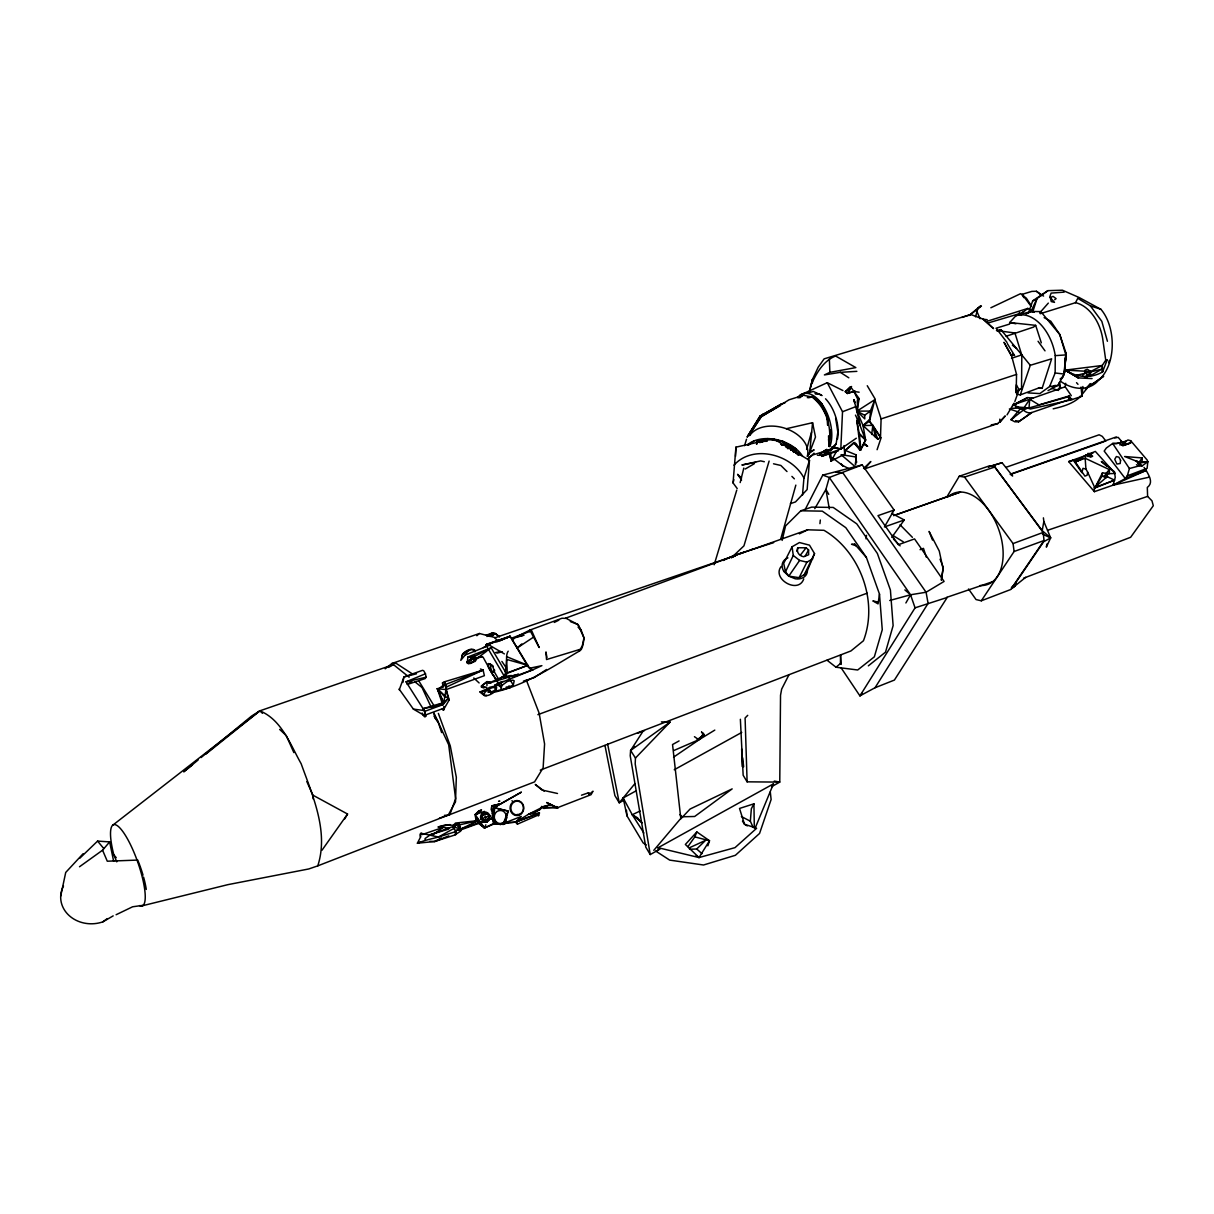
<?xml version="1.0" encoding="UTF-8"?>
<svg xmlns="http://www.w3.org/2000/svg" width="1214" height="1214" viewBox="0 0 1214 1214"><rect width="100%" height="100%" fill="white"/><g stroke="black" fill="none" stroke-linecap="round" stroke-linejoin="round"><path stroke-width="1.5" d="M473.551 649.475L474.993 651.797L474.932 650.218L471.108 649.566L465.114 652.328L462.762 654.437L460.789 660.355L465.159 655.029L486.693 646.394L486.101 644.68L486.966 644.148L510.108 636.166L500.077 640.719M1135.651 460.637L1138.353 463.187L1142.04 461.851L1142.237 457.936L1124.619 456.51L1139.643 462.443L1139.627 465.781L1129.415 468.513L1127.427 475.478L1125.317 478.589L1113.056 485.175L1094.391 491.67L1068.684 461.608L1093.207 452.822M789.221 447.905L789.221 447.936A4.173 2.898 44.7 0 0 789.161 448.391L789.161 448.376A4.264 2.959 44.4 0 1 789.221 447.936L789.373 447.389A4.765 3.308 44.7 0 1 789.51 447.071L791.695 447.587L790.921 450.197A2.079 1.396 49.6 0 0 791.391 449.893L791.649 449.423M1027.924 392.896L1039.867 393.579L1049.624 386.522L1055.148 372.986L1055.254 355.641A40.745 26.086 73.3 0 0 1015.921 315.716L1009.699 322.545L1009.562 324.077L996.011 328.25M795.747 452.169L795.716 451.805A3.885 2.367 61.1 0 0 795.868 451.441L795.14 449.65L793.819 449.878A4.765 3.05 56 0 0 793.683 450.182L793.592 450.455M1018.227 390.089L1021.535 388.829L1021.824 354.898L1000.913 329.647L997.498 330.709M840.422 663.542L840.528 655.014L841.181 664.377L840.422 663.542L836.006 667.23L827.053 660.219M1046.908 544.039L1046.347 547.15L1050.641 537.878L1043.843 521.459L1043.403 517.847M493.764 819.951L493.703 823.471L500.745 824.458L521.276 816.43L515.48 822.166L503.415 823.32L508.12 811.073L493.992 807.629L493.051 816.187L493.703 823.471L500.745 824.458M493.886 812.91L493.992 807.629L521.261 792.211L493.992 807.629L494.068 813.001M793.668 450.227L793.531 450.743A4.173 2.671 56.3 0 0 793.47 451.183L793.728 452.352M1011.232 355.414L1004.008 342.302L1011.657 356.081L1016.543 374.398L1016.164 392.699L1019.047 389.77L1016.361 384.762L1016.164 392.699L1019.047 389.77L1014.858 401.5M485.251 651.22L491.427 647.745L467.921 656.971L467.208 662.89L468.301 663.679L472.064 662.692M863.791 443.656L867.524 446.206L863.473 444.172L865.597 439.999L863.048 425.553L869.421 421.304L874.839 399.664L870.377 411.076L864.671 415.234L864.793 418.906L856.947 411.136L874.839 399.664L881.106 418.921L880.499 437.237L877.798 439.271L863.048 425.553L856.947 411.136C858.92 407.418 855.339 398.253 859.163 398.617L850.544 386.75L845.263 391.667L847.357 393.503L854.853 391.181M786.611 447.162L786.778 446.084M812.363 383.108L812.5 379.345L818.221 367.174L824.154 358.843L970.881 314.517L983.719 319.373L993.553 328.615L983.006 319.252L987.194 319.692M643.329 730.737L630.612 750.464L635.453 758.037L635.195 763.925L650.234 854.565L660.067 849.056M735.547 456.297L735.927 447.162L773.53 438.785L809.48 460.379L807.143 489.546L795.489 501.928L790.39 503.643M486.92 685.591L487.087 681.828L490.744 682.996M789.51 448.649L789.692 447.632M838.388 450.834L821.559 456.373L840.816 448.922L842.516 411.728L827.25 382.698L800.269 395.051M1125.757 441.365L1127.927 439.969L1130.704 440.712L1130.598 442.958L1122.813 445.842L1119.399 443.11L1112.661 443.474L1106.333 448.042L1104.194 451.077L1125.317 478.589L1146.168 470.425C1148.99 475.66 1153.725 482.671 1147.306 487.451L1147.609 496.389L1151.98 500.836L1153.3 505.722L1130.644 537.286L1023.584 578.198M455.887 831.575L455.736 834.701L434.764 841.499L417.388 843.214L420.53 837.099L420.818 833.199L438.436 837.038L455.887 831.575L452.792 826.613L430.621 834.61L425.067 838.54L425.143 840.422L417.388 843.214L420.302 842.106M737.217 488.559L733.059 482.944L735.927 447.162M850.544 386.75L845.9 391.561L847.357 393.503L851.53 386.477L847.994 393.184L845.263 391.667L846.477 391.333M1065.938 352.94L1064.617 372.121L1065.938 352.94L1059.776 334.503L1050.763 321.224L1044.146 317.658M422.168 713.043L424.354 716.609A4.34 1.502 69.8 0 0 425.613 716.214L424.779 711.343L422.912 708.733L443.778 702.572L448.163 698.369L444.445 681.813L483.096 670.082L484.386 675.682L446.175 689.582L437.359 688.733L441.957 702.572L443.778 702.572L446.449 687.018L444.445 681.813L442.533 682.784L443.11 686.836L437.359 688.733L442.822 701.206M1094.391 491.67L1094.3 487.785L1107.426 476.419L1106.06 473.399L1102.479 472.807L1101.978 476.085L1106.212 477.663L1107.426 476.419L1105.074 475.676L1109.277 473.642L1109.52 469.666L1085.179 458.27L1075.225 461.836L1084.921 476.131L1087.137 475.266L1087.638 472.14L1085.908 469.014L1085.179 458.27L1086.515 454.673L1090.521 457.223L1092.676 456.252L1090.035 453.566L1087.714 453.459M508.196 651.205C503.279 657.593 511.959 678.247 502.338 677.033L488.498 683.285L518.606 674.225L505.13 677.503M791.422 448.406L790.891 449.802L791.346 449.15M817.356 455.174A32.065 17.512 72.6 0 0 827.978 450.288L813.077 454.855L809.237 457.101L807.644 459.62M1064.617 372.121L1065.862 354.913L1059.776 334.503L1040.777 311.588L1031.02 311.467L1015.921 315.716M634.649 746.534L630.612 750.464L630.218 755.745L645.772 847.114L650.234 854.565M856.219 454.916L855.491 464.552L856.219 454.916L845.232 450.379L844.732 454.082L831.15 461.077L828.889 452.731M753.014 827.113L750.343 821.21L751.345 808.736L753.924 803.82L739.523 808.448L744.486 824.23L747.308 825.899M1048.016 390.635L1057.834 385.415L1064.283 374.064L1065.862 354.913L1055.254 355.641M802.469 495.251L803.941 478.043L809.48 460.379M1015.344 406.796L1029.002 407.95L1029.745 399.239L1065.179 386.78L1065.71 383.305M1082.873 386.507L1082.008 396.28L1070.702 399.998L1030.474 408.997L1027.651 408.056L1023.372 410.089L1013.584 404.626L1027.514 397.6L1033.038 398.04M1087.425 376.568L1090.46 374.428L1090.718 371.514L1102.251 365.49L1105.742 360.209L1107.274 359.708L1102.524 371.939C1090.491 378.965 1076.499 377.357 1065.042 370.027L1078.457 377.903L1092.069 378.586M492.186 813.41L493.582 816.688L491.442 810.072L491.746 805.884L500.472 803.82L491.746 805.884M795.291 452.2L795.58 451.304M491.412 809.647L491.64 807.158M461.472 829.663L493.476 817.948L455.629 830.664L455.25 834.64L460.652 831.165L461.32 829.435L458.027 829.784M812.561 422.7L809.768 452.109L807.416 456.403L810.026 452.655L814.139 449.817L809.768 452.109L815.489 437.04L812.561 422.7L786.353 428.724M797.75 547.742L797.446 550.822A6.267 4.75 27.5 0 0 803.729 556.756L808.63 554.737L808.57 549.927L806.111 547.802L797.75 547.742L796.87 551.293M1064.056 373.032L1065.862 354.913M499.242 679.127L505.115 674.969L506.678 659.43L527.787 665.318L530.67 669.718L532.84 669.794L541.884 665.651L529.774 668.201L528.5 667.321L511.291 638.321M760.268 442.382L762.999 441.805A1.821 1.168 -23.5 0 0 762.908 441.486L761.39 441.077L759.903 442.488M819.936 523.659L820.315 520.017M494.219 812.894L494.614 809.207A4.659 1.76 70.1 0 0 493.021 809.161M1018.546 421.835L1031.779 412.532A9.181 7.178 53.6 0 1 1023.827 410.469L1020.913 408.071L1010.974 419.71L1014.737 421.774L1018.546 421.835L1031.779 412.532L1069.686 399.452C1072.478 400.332 1068.745 394.019 1068.715 396.674L1069.686 399.452L1070.824 399.33L1068.715 396.674L1029.002 407.95M1102.251 365.49L1102.524 371.939L1102.251 365.49L1065.239 370.118L1078.457 377.903L1076.636 375.323L1101.826 369.162L1089.641 376.234M869.421 421.304L869.649 419.346L863.048 425.553L872.851 425.355L880.499 437.237L869.421 421.304L872.851 425.355L877.798 439.271M871.667 434.475L872.851 425.355L875.415 437.07M830.664 432.305L828.934 444.749L828.57 439.407M1060.793 381.469A36.693 28.119 53.2 0 0 1098.397 380.422C1116.637 364.853 1116.212 327.127 1100.916 309.297L1079.216 297.551L1062.402 290.207L1047.894 290.647L1032.704 300.829L1028.304 313.349M866.007 538.849L866.508 535.344M529.774 668.201L532.84 669.794L495.221 684.939L495.145 690.402A7.815 3.096 -30.2 0 0 495.069 686.092L495.221 684.939L503.112 681.388M834.913 445.933A30.396 16.693 72.6 0 1 831.575 449.62L824.306 451.229L825.338 453.338L831.575 449.62L836.143 443.99L837.842 432.108L835.642 418.208M941.427 579.731L943.05 568.774L939.272 551.05L929.089 531.413L932.519 540.078M941.351 580.231L943.263 567.287L940.061 559.168M788.675 447.071L787.856 445.508M788.098 448.163L788.69 446.388M498.59 801.21C498.802 801.437 500.866 800.906 499.258 801.179M864.671 415.234L856.947 411.136L859.163 398.617M1016.179 582.766L1014.95 586.165L1011.702 588.532L1043.615 541.778L1050.641 537.878L1042.204 530.655L1043.843 521.459M854.944 442.366L845.232 450.379L853.73 442.609L860.392 450.197L865.597 439.999L859.33 433.413L860.938 449.817M402.881 682.465L403.943 676.972L422.533 670.325L423.716 670.781L425.461 673.77L426.084 677.215L425.173 678.58L407.479 684.393M506.799 817.75L503.415 823.32L505.798 820.922L508.12 811.073L493.992 807.629M60.7 896.099L65.723 872.441L83.098 853.73M494.811 820.072L493.703 823.471L492.489 818.767L493.279 814.943M789.13 448.027L789.358 447.45A4.598 3.187 44.6 0 1 789.555 447.01A2.276 1.578 44.7 0 1 789.798 446.706L791.832 448.725A3.87 2.595 50.4 0 0 791.847 448.421L790.967 446.737M793.425 450.773L793.425 450.804A4.279 2.747 56 0 0 793.364 451.244L793.47 452.078M759.236 442.457C757.141 440.591 759.053 442.594 758.735 441.486M870.028 417.646L870.377 411.076L856.947 411.136M442.533 682.784L443.11 686.836L444.476 684.438L446.449 687.018L483.096 670.082L480.425 668.975M793.956 450.455L793.956 452.154M793.789 450.743L793.759 452.397M877.631 602.023L872.866 600.9L878.056 603.889L879.482 594.071L866.371 557.393L845.809 527.68L822.303 511.155L800.845 510.775L785.564 525.935L782.12 540.427M859.33 433.413L858.601 434.354L860.392 450.197L864.216 443.413L867.524 446.206M789.024 447.192L788.023 448.573M809.677 391.014L812.5 379.345L809.207 391.985M733.059 482.944L733.878 479.667M740.176 482.58L743.818 468.073M811.559 431.941L806.597 449.468M505.115 674.969L505.965 675.773L505.813 673.36L527.787 665.318L510.108 636.166M1120.036 445.128L1121.008 441.41L1125.484 444.187L1130.598 442.958L1124.149 445.189L1121.008 441.41M1149.4 477.132L1113.056 485.175L1115.241 477.406L1114.482 471.76L1101.341 461.457L1106.864 466.267M142.569 905.72L227.928 884.642L308.735 868.966L317.764 865.87C328.948 831.651 312.651 795.762 301.148 763.712C290.298 744.561 281.785 719.872 259.857 710.843L251.647 716.017L201.038 757.597M975.555 316.793L978.029 307.84L981.428 306.156M780.602 539.441L795.838 485.114M797.795 454.749L798.084 452.276L795.656 453.308M800.102 455.007L799.176 453.52L798.357 454.84L799.176 453.52M797.613 452.837L796.263 453.444L797.613 452.837L797.234 454.188M797.477 454.431L798.038 452.23L795.777 453.232M791.801 449.954L793.197 450.789L791.892 449.878M781.33 444.309L782.924 444.885M756.534 444.248L757.475 441.077M756.792 444.051L757.035 443.231M757.733 440.879L757.354 442.473L758.507 441.79M769.115 461.062L743.954 545.845L733.909 555.405L723.149 560.489M744.561 445.675L746.519 439.21M714.166 564.753L736.761 490.092M788.038 445.234L789.07 446.752A3.87 2.701 43.2 0 1 789.024 447.147L788.281 445.234L786.581 445.553A4.628 3.323 36.1 0 0 786.384 445.963L786.293 446.373A4.188 3.005 36.6 0 0 786.247 446.858L786.262 447.222M787.78 445.007L786.869 445.204A2.352 1.684 36.5 0 0 786.626 445.492A4.598 3.308 35.8 0 0 786.444 445.857L786.232 446.479A4.279 3.081 35.6 0 0 786.156 446.934M1026.088 314.016L1031.02 311.467L1032.704 312.165L1036.999 298.568L1047.894 290.647M446.57 697.397L437.359 688.733L443.778 702.572L443.14 704.56L424.779 711.343M488.347 814.397L489.758 815.474L483.764 812.394L480.79 818.934L484.614 820.907L486.89 822.015L489.864 815.505L486.784 822.015L485.175 819.738M483.248 819.996L481.533 818.813L483.764 812.394L480.896 818.934L483.764 812.394L489.758 815.474M707.868 845.824L709.507 840.725L696.851 831.939L685.364 844.458L699.021 857.554L735.001 847.645L756.626 828.282L744.486 824.23L742.467 821.134M791.725 449.15L791.3 449.969M1038.547 387.767L1042.128 388.328L1051.628 358.813L1030.291 365.293L1020.276 394.914L1016.679 394.14M783.849 571.43L788.781 576.134L799.116 577.667L804.26 574.692L814.533 553.599L809.495 545.162L799.449 542.537L792.074 546.77L783.683 563.326L785.504 571.824L788.781 576.134L795.246 578.79A13.263 10.122 27.6 0 0 807.431 570.443L814.533 553.599M759.994 442.488L760.025 442.427A1.654 1.002 -29.2 0 1 760.374 441.881C765.139 440.227 758.295 443.171 761.694 441.274M788.888 447.693L788.584 448.239A2.079 1.457 42 0 1 788.296 448.482L787.704 448.573M877.085 449.711L881.136 437.708M1108.579 362.667L1109.399 360.361M513.279 685.091L514.19 680.842L512.809 680.128L507.361 681.449L502.05 685.318L500.881 688.824L502.126 689.81L513.279 685.091L508.909 677.822M999.82 419.134L999.987 422.26L1000.503 420.833M317.764 865.87L449.878 814.488L455.614 798.751L448.679 744.789L433.777 712.77M1060.854 379.329L1063.874 374.838M803.744 578.941C798.281 594.617 771.451 578.729 781.194 566.468M399.269 689.81L403.943 676.972L416.523 673.785M687.913 846.628L694.803 836.901L696.851 831.939M755.062 828.358L773.439 783.865L658.125 847.706L658.307 850.088M490.547 692.966C523.446 686.684 551.171 667.518 579.488 650.992L582.371 645.484L583.995 637.911L581.294 630.521L578.001 624.573L566.21 618.381L561.976 618.245L529.957 630.051L516.496 636.819L524.008 635.15L515.449 637.654L512.323 639.732M1021.353 315.397L1022.78 311.952M1011.657 356.081L1012.658 353.684L1014.494 355.414L1011.11 354.776M477.512 822.546L484.507 827.963L485.858 824.792M495.054 822.364L492.368 818.767L493.81 815.459L492.262 818.737L493.794 819.86M1031.02 311.467L1036.999 298.568M810.542 386.295C815.702 374.382 822.864 360.998 835.596 356.005L855.84 367.599L829.875 372.349L824.397 374.929L840.331 372.334L856.856 371.347M785.504 571.824L793.273 555.466L792.074 546.77M799.116 577.667L806.9 562.143L812.773 558.895M1087.638 472.14L1094.907 487.982L1102.479 472.807M788.478 447.587L787.294 448.224M804.776 510.32L822.743 475.099L862.213 464.901L894.111 510.032L884.445 526.937L904.263 519.971L891.592 513.294M1040.261 313.698L1075.483 302.696L1077.774 298.356L1090.369 305.852L1100.916 309.297M476.616 658.838L475.251 661.372L469.712 663.056L470.379 663.542L467.299 662.07L472.914 657.578L476.616 658.838L470.986 663.284L467.299 662.07L468.953 662.677L472.914 657.578M444.415 815.338L448.133 815.262L455.508 801.801L456.327 777.279L450.273 745.882L438.36 713.392M829.981 454.097L831.15 461.077L836.385 451.532M805.079 556.285L808.57 549.927M771.892 786.642L773.439 783.865M442.108 709.204L443.353 710.053L449.21 699.871L448.163 698.369L443.14 704.56L422.912 708.733M784.214 443.929L784.821 444.172M788.963 674.772L781.664 689.112L780.526 695.258L779.767 782.104L771.573 786.687M454.597 827.053L456.069 824.473L458.755 823.593L460.637 829.056L478.604 820.573L455.523 823.046L453.323 825.292L445.629 824.837L437.966 827.022M905.887 602.963L910.546 594.769L926.085 592.235L944.082 581.43L914.537 538.91L898.375 544.707L877.98 515.647L894.111 510.032M344.761 818.889L347.553 814.033L312.924 795.185L306.823 781.558M814.776 508.651L825.915 489.439L829.299 477.481L862.213 464.901M454.264 827.569L456.069 824.473L460.637 829.056L452.822 826.704M1106.652 476.419L1114.558 480.137L1094.907 487.982L1101.978 476.085L1107.426 476.419M1007.028 414.885L1013.994 403.185M946.89 496.89L959.272 476.252L989.304 465.903L994.858 466.995L1043.19 532.415L1044.025 540.534L1010.716 589.518L981.307 600.793L976.041 599.564L968.529 588.987M748.203 435.31L760.055 416.144L781.482 403.974L760.055 416.144L747.096 437.161L758.538 419.649M1013.614 585.467L1011.702 588.532L1025.678 577.348M658.125 847.706L699.021 857.554L709.507 840.725L694.803 836.901M749.25 435.583L761.148 416.569L780.496 405.567M862.244 693.285L859.922 695.88L875.036 687.746L894.399 680.068L947.208 597.455L915.068 607.835L859.922 695.88L841.014 667.685M875.036 687.746L928.088 603.419L926.085 592.235L842.804 472.762L835.718 472.018M703.513 733.347L699.689 739.326L673.542 757.187M829.238 446.236L828.843 440.181M788.523 448.315L788.205 445.326M499.288 636.606L495.1 633.253L492.687 632.813L486.951 636.485M465.159 655.029L468.103 650.583M1017.818 315.139L1019.578 312.484M981.307 600.793L1014.1 551.505L1044.025 540.534M1023.736 408.238L1029.745 399.239L1038.956 404.884L1069.2 395.946M679.81 814.564L682.192 816.764L694.666 816.491L732.163 788.888L690.098 809.025L680.842 818.797L672.541 744.546L679.081 740.919M1087 376.932L1090.718 371.514L1087.365 369.238L1085.088 370.164L1085.316 372.789L1087.638 375.156L1090.46 374.428M748.552 435.34L763.454 413.64M788.781 576.134L799.616 560.443L806.9 562.143M579.609 651.144L578.653 649.687C582.25 653.693 583.949 639.535 583.995 637.911L578.001 624.573L570.292 621.522M321.968 850.255L347.553 814.033M541.99 806.931L557.833 808.281L550.853 804.594L541.581 807.006L539.669 809.708L533.219 813.031M891.759 537.377L904.263 519.971M79.502 866.766L102.568 850.195L109.639 841.909L113.661 861.287M1130.704 440.712L1147.154 460.015L1147.807 461.715L1141.752 466.146L1138.353 463.187L1142.237 457.936M804.26 574.692L807.416 570.443M800.466 555.01L806.111 547.802M1081.143 395.612L1090.567 383.988M634.816 783.743L619.231 802.803L614.876 795.534L604.967 745.457M1094.907 487.982L1098.291 483.87M439.544 688.323L443.535 684.984M999.987 422.26L1005.268 415.947L997.878 423.534L864.702 468.847L870.833 461.517L863.564 468.498M653.785 850.361L682.192 816.764M486.101 644.68L510.108 636.47L488.377 644.406L486.693 646.394L490.031 644.968M760.601 442.002L762.665 441.835M1039.73 312.848L1048.319 303.105M506.891 822.652L501.792 823.653L502.96 824.473L507.118 822.439M1085.377 389.072L1090.339 383.624M1088.123 455.66L1090.035 453.566L1095.347 451.426L1115.165 473.49L1109.277 473.642M854.565 402.653L853.958 399.649L854.96 402.244M635.453 758.037L670.082 722.087L661.387 721.89M747.733 715.334L745.093 717.99L747.111 781.831L779.767 782.104L774.274 781.072M808.008 459.059L814.033 453.156M733.969 465.205C752.801 443.929 791.771 454.264 803.941 478.043M689.537 849.269L696.715 848.996L705.638 840.3L689.218 847.888M79.669 858.344L97.59 841.09L109.639 841.909M760.389 441.668L761.421 441.061M1082.509 375.278L1085.316 372.789M495.054 686.092L489.606 687.321L484.204 691.221L480.167 691.934L484.34 695.516L486.768 695.318M476.859 635.726L479.424 633.496L494.204 637.32L498.089 641.113M825.338 453.338L836.143 443.99M521.823 643.921L516.845 648.185L533.948 636.88M980.775 305.67L969.121 315.519L980.062 307.188M1041.309 342.834L1035.663 325.337L1033.524 327.097L1006.133 336.278M198.14 759.964L183.693 771.846L192.495 764.82M512.354 800.997L511.929 800.77M205.667 754.258L259.857 710.843L393.442 664.604L409.148 677.2M486.935 650.992L470.85 663.041L467.147 661.812L467.344 663.132M467.147 661.812L472.762 657.335L491.427 647.745M799.723 397.873L803.729 394.671M1030.777 310.283L1027.818 308.417L1022.294 312.833L988.333 322.909M868.329 665.849L885.507 652.146L893.125 625.62L890.408 590.019L877.358 553.447L856.765 523.856L833.199 507.437L811.635 507.118L800.845 510.775M486.951 681.585L490.593 682.754L486.951 681.585L481.29 686.062L485.099 687.458M487.087 681.828L481.442 686.305L486.844 687.473M385.187 668.808L391.97 663.451L479.424 633.496M1054.693 299.752L1056.104 298.629L1053.084 296.383L1050.262 297.536L1051.248 301.558L1054.496 302.362L1049.761 296.96L1051.112 293.105L1064.208 292.119M1052.659 387.266L1055.163 385.308M764.046 441.319L766.853 441.289M748.446 445.234L753.803 441.152M112.887 825.095L259.857 710.843L262.497 713.316M820.118 454.248L826.749 449.301M63.492 885.992A30.775 26.738 -1 0 0 69.137 915.568A30.775 26.738 -1 0 0 102.871 921.836L107.272 918.588M1060.095 378.996L1063.085 376.841M630.612 750.464L670.082 722.087M1013.766 417.722L1010.974 419.71L1023.372 410.089M432.897 834.762L443.383 827.265L449.499 828.479M1084.557 377.357L1087.638 375.156M797.993 397.964L803.531 394.064M841.393 448.725L844.398 446.615M697.155 739.645L704.105 734.743L701.646 732.118M1087.987 387.236L1103.678 376.219L1092.646 384.064L1092.099 383.472M832.182 447.541L840.816 448.922L856.31 438.208M847.994 393.184L854.808 391.045M1114.801 437.951L1118.17 437.328L1122.965 443.004M501.883 661.433L505.631 666.911M546.558 669.491L534.175 677.64L523.371 681.145M819.617 453.915L825.323 450.227M1081.856 459.059L1075.225 461.836L1086.515 454.673M761.633 416.584L789.009 399.816L803.471 395.263L812.06 397.039C826.385 407.95 832.045 427.404 828.934 444.749L828.54 435.765M714.803 730.1L699.689 739.326L673.831 750.525M483.415 647.593L486.374 645.833M388.586 667.412L393.442 664.604M745.244 468.999L754.319 463.718M102.871 921.836L113.19 915.872M116.104 914.734L132.614 906.782L143.905 905.204M482.459 656.744L469.803 659.9L474.431 657.29M454.537 828.085L438.436 837.038L425.143 840.422M646.303 844.959L643.177 842.941L626.97 815.854L623.177 797.962L636.364 790.693M674.24 769.752L741.754 732.421M624.178 800.072L619.231 802.803L607.622 743.97M429.817 841.302L434.764 841.499L441.289 837.888M1012.688 405.719L1027.514 397.6M764.289 441.289L765.139 440.803M538.379 815.96L539.168 814.64L517.467 824.124L515.48 822.166L502.778 822.925M793.683 450.182A4.598 2.959 55.8 0 1 793.85 449.817A2.276 1.457 56.1 0 1 794.047 449.575L795.003 449.544M489.91 636.531L495.418 633.784L499.5 636.789M484.083 817.735L488.498 816.142M498.468 804.123L500.487 804.063M521.929 818.843L515.48 822.166L539.486 812.985L528.53 814.291L515.48 822.166L539.486 812.985M760.055 416.144L774.198 408.936M554.297 622.433L558.865 620.157M799.373 533.857L807.629 529.805L823.987 530.306C860.134 551.535 878.541 601.431 863.442 640.764L850.908 650.962L540.291 770.116M480.091 824.276L484.507 827.963L496.116 822.273M731.481 557.575L734.804 555.936M765.306 441.168L764.517 441.304L765.988 441.092M990.867 307.764L1020.61 293.667L1026.391 298.249L1030.519 304.547M731.253 557.696L735.578 555.663M623.177 797.962L632.251 814.731L640.142 810.998M478.316 813.137L475.19 814.579L475.888 819.769M758.28 441.729L757.399 442.412L758.416 441.668M407.054 683.952L411.956 681.752M1113.056 485.175L1146.168 470.425L1144.028 467.375M484.34 695.516L480.167 691.934L486.602 689.112M997.453 331.134L1000.913 329.647M1075.225 461.836L1080.354 459.636M489.196 815.869L486.89 822.015L480.79 818.934A5.114 4.689 -87.9 0 1 484.674 812.136A5.114 4.689 -87.9 0 1 489.879 817.735A5.114 4.689 -87.9 0 1 483.673 822.045M475.539 816.491L484.507 827.963L496.01 823.122M422.988 714.97L425.613 716.214L424.263 710.539L406.053 681.828L425.461 673.77M431.926 707.413L443.778 702.572M496.754 641.903L508.438 637.153M1002.051 462.731L988.408 466.874L1002.051 462.731L1012.658 475.964L1010.169 474.234L1116.288 436.934M434.764 841.499L448.755 835.885M758.462 441.926L757.339 442.215M541.581 807.006L542.81 807.006L539.669 809.708L528.53 814.291L542.81 807.006L550.853 804.594L546.649 802.53L557.545 807.674L591.051 794.684L592.993 791.194L590.596 793.364L588.365 792.833L581.491 795.2M787.082 445.584L788.038 445.462M740.237 553.721L807.629 529.805M505.677 673.861L527.787 665.318L506.86 656.728M448.133 815.262L534.555 781.892L543.128 767.855L544.585 743.985L539.137 713.119L526.375 680.189M502.96 824.473L507.907 822.561M920.045 549.684L923.475 548.364L926.343 557.211M637.426 733.332L644.467 730.631M842.516 411.728L856.204 406.493M445.401 684.529L483.096 670.082M1094.3 487.785L1114.558 480.137M1020.276 394.914L1039.745 387.615L1042.128 388.328M485.904 635.332L492.687 632.813M959.272 476.252L964.569 477.102L1013.068 543.568L1043.19 532.415M512.141 637.957L529.759 631.462M565.481 618.23L745.062 551.824M425.689 714.909L444.127 708.096L443.808 706.366M537.878 714.667L867.16 593.176M520.472 814.442L517.589 815.52A7.512 6.859 -89.2 0 1 510.32 806.02A7.512 6.859 -89.2 0 1 521.064 802.059A7.512 6.859 -89.2 0 1 520.472 814.442L516.982 814.518M794.093 449.529L794.851 449.59M773.652 542.628L733.909 555.405M512.596 677.124L532.84 669.794M764.653 441.092L765.473 440.879M893.55 515.631L960.547 492.034L894.414 515.373M439.422 818.175L449.878 814.488M1011.945 473.915L1104.103 441.684M1006.057 467.284L1099.14 434.794L1102.312 436.387L1105.863 441.061M490.198 635.575L495.418 633.784L492.292 633.42L492.732 635.028L492.641 633.48M495.13 637.714L737.019 554.98M484.553 811.377L475.19 814.579L484.507 827.963M946.662 597.379L992.597 581.718M1047.545 530.306L1147.609 496.389M1018 389.998L1021.535 388.829M1013.584 404.626L1029.745 399.239M964.569 477.102L994.858 466.995M961.928 317.461L970.881 314.517M1011.429 587.333L1014.95 586.165M1011.505 358.267L1021.824 354.898M881.106 418.921L1016.543 374.398M794.502 449.863L795.064 449.969M1032.704 300.829L1036.119 299.737M800.056 454.734L799.055 453.581M781.391 403.989L784.988 402.851M1027.818 308.417L986.861 321.346M471.169 657.169L474.628 656.106M430.621 834.61L448.406 829.177M469.272 825.216L472.732 824.169M479.667 822.045L493.521 817.811M1023.781 297.642L1022.218 294.319L1031.87 291.39L1036.392 291.269L1043.6 296.064M580.853 649.126L546.528 659.551L545.951 651.933L546.937 657.442M469.803 659.9L481.761 656.349M453.323 825.292L456.069 824.473M1146.168 470.425L1127.26 475.842L1147.124 468.331L1147.807 461.715L1142.04 461.851M889.725 600.505L910.546 594.769L915.068 607.835M480.896 818.934L482.398 818.524M805.808 393.488L813.365 391.439L821.999 395.582M1068.684 461.608L1082.63 457.906M1087.85 456.525L1091.34 455.599M502.065 823.335L505.707 822.379M750.996 549.699L754.41 548.804M471.73 822.364L478.604 820.573L459.484 824.867M496.936 653.132L502.368 651.781M491.655 692.01L509.926 687.685L508.969 685.819M807.31 397.661L812.454 396.477L821.134 404.823L827.736 417.783L828.054 424.976M406.053 681.828L426.084 677.215M455.629 830.664L461.32 829.435M485.524 820.3L487.102 819.966M484.492 814.427L486.07 814.093M991.231 424.915L997.878 423.534M495.555 652.571L500.881 651.478M808.721 397.706L812.06 397.039M755.624 462.306L741.891 465.008L760.647 460.895L764.319 461.73M756.322 441.198L766.262 439.392M1053.175 408.83C1062.569 406.66 1072.675 403.867 1079.959 397.069L1079.914 396.341M502.338 677.033L511.367 675.47M1121.857 444.81L1125.484 444.187L1124.149 445.189L1126.015 441.122L1116.288 443.732L1112.661 443.474L1129.415 468.513M1138.353 463.187L1147.807 461.715M859.345 434.096L856.796 420.423M450.136 824.579L438.633 826.825L443.383 827.265L422.426 834.504L421.395 833.396L420.165 833.988A4.128 1.426 70.5 0 0 420.53 837.099M1049.624 386.522L1057.834 385.415M556.786 806.718L543.72 808.463L541.565 806.399M483.946 687.519L481.366 687.185L484.098 687.761M468.164 663.436L469.833 663.33M854.626 544.115L851.515 544.267L856.082 545.754L854.626 544.115L866.371 557.393M765.533 440.758L766.778 441.243L766.034 440.91M1011.505 408.314L1020.913 408.071M391.97 663.451L396.25 663.421L412.517 673.998M815.171 393.715L818.904 393.806A30.396 16.693 72.6 0 1 821.544 395.339M468.012 662.647L468.953 662.677M489.879 682.162L488.939 682.131L490.593 682.754M1090.718 371.514L1065.239 370.118L1078.457 377.903M500.38 685.273L495.221 684.939L500.745 685.971M815.398 393.548L818.904 393.806M467.921 656.971L476.434 658.565M1032.704 312.165L1034.207 312.302M857.873 399.452L853.897 391.454L854.853 391.545M1035.663 325.337L1009.699 322.545L1015.936 323.774M853.73 442.609L860.392 450.197L855.946 443.413M1055.148 372.986L1064.283 374.064M836.006 667.23L857.691 669.991L874.353 656.82L882.259 629.763L879.482 594.071M399.103 689.051L413.382 709.113L424.263 710.539M996.466 330.542L1014.934 332.97L1021.702 354.792L1030.291 365.293M853.897 391.454L859.148 392.198M794.563 449.863L795.458 451.077L794.942 450.045M486.966 644.148L488.377 644.406M782.878 441.426L785.094 444.324L782.878 441.426L767.567 438.618L782.878 441.426L795.974 448.816M767.718 439.073L782.651 441.79L795.504 449.074M506.253 686.987L509.926 687.685M1015.557 420.621L1018.607 421.228M557.499 793.486L542.021 790.041L535.253 784.426L544.16 791.133M831.863 446.904L840.816 448.922M773.515 463.794L780.86 465.463L786.991 471.548M1085.908 469.014L1082.949 468.346L1081.932 472.716L1073.13 459.878M1051.415 388.237L1058.547 390.438M1136.441 464.765L1141.752 466.146L1139.643 462.443M787.901 445.052L786.824 445.28A2.276 1.639 36.6 0 0 786.551 445.584A4.795 3.445 35.2 0 0 786.414 445.948M1009.365 408.966L1019.107 412.199M781.285 444.415L782.863 444.992M781.239 444.627L782.833 445.204M822.743 475.099L829.299 477.481L910.546 594.769L904.87 589.913M790.769 446.631L789.722 446.798A2.276 1.578 44.5 0 0 789.404 447.222M790.891 447.071L790.041 447.056L791.498 448.042M480.167 691.934L482.944 693.148M1042.462 534.114L1050.641 537.878M849.239 468.877L841.606 464.886M495.616 679.096L488.559 667.806L488.256 663.557L492.641 666.319L494.508 671.221A3.991 1.533 70.1 0 0 494.432 669.764M492.854 806.05L494.508 806.855M1067.683 397.175L1072.387 399.512M827.25 382.698L842.926 390.559M741.39 816.521L750.343 821.21M413.382 709.113L425.613 716.214M489.181 645.074L504.402 653.906M643.875 833.001L632.251 814.731L637.487 817.766L640.582 821.711M903.262 541.793L892.791 535.374L893.701 539.319L900.12 545.875M696.108 855.749L699.021 857.554M840.331 372.334L848.814 377.812M655.651 851.014L669.673 860.104L703.528 865.005L735.396 855.293L759.569 833.441L771.118 799.525L770.298 791.983M694.438 736.686L698.718 739.66M832.91 458.088L843.26 466.07L840.832 463.642M1012.385 345.201L1016.588 348.448M793.273 555.466L799.616 560.443M1036.392 291.269L1041.824 295.624M414.854 681.767L422.002 687.488L431.41 707.716M632.251 814.731L642.221 822.789M855.506 466.965L841.09 454.673L855.4 456.889L856.674 462.261M795.033 449.711L795.762 451.289M696.715 848.996L701.98 853.67M858.662 433.702L865.597 439.999L857.463 418.784M473.779 677.989L479.12 682.951M1068.684 398.116L1070.702 399.998M279.66 729.402L286.261 735.593L293.879 752.619M741.542 478.073L737.596 474.31L741.557 480.091M791.907 476.404L794.366 478.847M701.495 732.103L704.105 734.743M900.06 524.797L912.412 537.347M790.921 447.238L791.407 448.118M993.978 465.964L1042.204 530.655M578.046 627.077L581.294 630.521M437.359 688.733L444.794 696.851M1076.53 382.668L1077.986 384.322M139.58 905.568A43.021 10.365 70.5 0 0 141.127 872.805A43.021 10.365 70.5 0 0 117.181 825.596A43.021 10.365 70.5 0 0 113.843 854.868L116.225 857.676M97.59 841.09L103.782 848.556M418.648 680.659L433.853 705.486M434.931 717.96L438.239 722.178L441.623 732.558M516.466 822.333L517.467 824.124M1022.218 294.319L1031.202 306.459M1136.623 460.637L1140.204 465.266M996.557 328.797L1007.013 342.454M1090.369 305.852L1101.826 321.361L1107.426 341.271M1038.061 341.271L1045.011 350.861M433.944 716.093L438.239 722.178L434.005 714.151M857.175 445.599L860.392 450.197M795.276 449.772L795.868 451.441M1065.179 386.78L1071.309 395.703M492.914 675.09L483.096 657.199M846.037 391.394L847.357 393.397M483.096 818.251L484.037 819.662M557.545 807.674L556.68 806.551M494.978 677.882L500.79 687.321L493.461 675.136M1007.317 343.577L1014.494 355.414M747.111 781.831L743.15 775.245L740.373 719.28M867.251 385.718L875.248 399.194M491.23 647.912L505.191 671.524M487.33 647.457L504.508 676.593M828.752 494.341L825.915 489.439L829.329 508.924M493.749 670.841L498.362 678.884M500.198 682.101L502.05 685.318M485.919 818.661L484.963 815.732M855.46 415.127L860.392 425.386L853.958 399.649M976.966 311.528L980.047 318.736M102.568 850.195L107.287 861.212L137.743 860.073A43.006 11.078 68.3 0 1 143.024 875.157M113.843 854.868L116.772 861.864M458.755 823.593L460.637 829.056M446.175 689.582L449.21 699.871M588.365 792.833L588.972 795.17M1068.836 395.946L1069.686 399.452M1060.52 387.706L1059.443 382.456L1059.458 389.193M822.591 407.585L821.863 403.974L812.439 395.885L821.332 404.399L828.069 417.662L821.863 403.974L822.561 407.585M829.511 441.987L830.239 445.614L829.238 446.555L830.239 445.614A32.065 17.512 72.6 0 0 822.743 405.233A32.065 17.512 72.6 0 0 797.932 397.19M1105.742 360.209L1102.995 340.846A37.179 24.614 73.6 0 0 1075.483 302.696M1013.068 543.568L1014.1 551.505M856.781 420.454L858.601 434.354M742.649 757.809L743.651 766.717L742.24 766.474L741.648 748.901M1081.037 387.054L1082.008 396.28M843.973 445.584L844.732 454.082M626.454 810.239L626.97 815.854M827.098 418.011L827.584 425.143M312.924 795.185L313.166 798.903M830.695 452.003L831.15 461.077M829.359 358.858L829.875 372.349M830.968 429.817L831.074 434.733M753.924 803.82L754.334 828.206M143.555 877.054A43.006 11.078 68.3 0 1 146.257 889.407M747.384 444.885A32.641 21.958 15.9 0 1 776.323 439.574A32.641 21.958 15.9 0 1 802.651 456.343M793.683 449.999A2.276 1.472 55.6 0 1 793.941 449.635M825.535 398.784A30.396 16.693 72.6 0 1 837.432 439.256M749.827 435.492A30.836 20.911 15.8 0 1 786.338 428.724A30.836 20.911 15.8 0 1 807.356 456.161M493.491 820.71A5.175 4.735 -88.2 0 1 492.808 814.306M488.847 819.253A3.915 3.612 -87.9 0 1 484.614 820.907M482.732 815.14A3.915 3.612 -87.9 0 1 486.981 813.486M493.552 814.139A4.659 1.76 70.1 0 1 492.763 810.406M461.973 656.804A6.768 2.807 -30.1 0 1 466.343 650.977A6.768 2.807 -30.1 0 1 473.657 649.945M444.127 708.096A4.325 1.533 69.8 0 1 443.353 710.053M494.189 672.146A3.991 1.533 70.1 0 1 491.458 669.976A3.991 1.533 70.1 0 1 490.896 665.09L489.849 663.861L492.368 665.348A3.991 1.533 70.1 0 1 493.248 666.501M476.343 819.45A6.48 5.964 -87.8 0 1 476.04 816.582M476.905 813.85A6.48 5.964 -87.8 0 1 481.29 810.831M948.346 496.617A48.636 29.288 69.8 0 1 998.682 529.395A48.636 29.288 69.8 0 1 980.108 585.497M783.865 571.43A13.263 10.122 27.6 0 1 787.932 557.879M864.262 443.671L863.473 444.172L864.262 443.671M1120.583 460.349L1120.158 463.536L1116.895 464.021L1114.74 459.287L1116.379 456.555L1118.944 457.208L1120.583 460.349M529.957 630.051L529.471 631.568L530.624 631.614L539.183 647.563L531.55 630.476L529.957 630.051M1106.06 473.399L1105.074 475.676L1109.52 469.666L1106.06 473.399M478.68 811.013L475.19 814.579L481.548 809.905L478.68 811.013M490.046 690.417L488.149 690.948L490.046 690.417M499.622 810.421L497.072 811.407A6.601 6.055 -88.3 0 0 496.04 821.666A6.601 6.055 -88.3 0 0 505.434 820.436A6.601 6.055 -88.3 0 0 502.293 810.724L499.622 810.421M489.227 691.919L488.089 692.314L494.917 691.221L489.227 691.919M521.201 813.365A6.95 6.343 -89.2 0 0 519.349 801.528A6.95 6.343 -89.2 0 0 510.897 809.222A6.95 6.343 -89.2 0 0 521.201 813.365M486.055 695.728A6.829 2.701 -30.2 0 0 496.056 689.461A6.829 2.701 -30.2 0 0 488.301 689.522A6.829 2.701 -30.2 0 0 486.055 695.728"/></g></svg>
